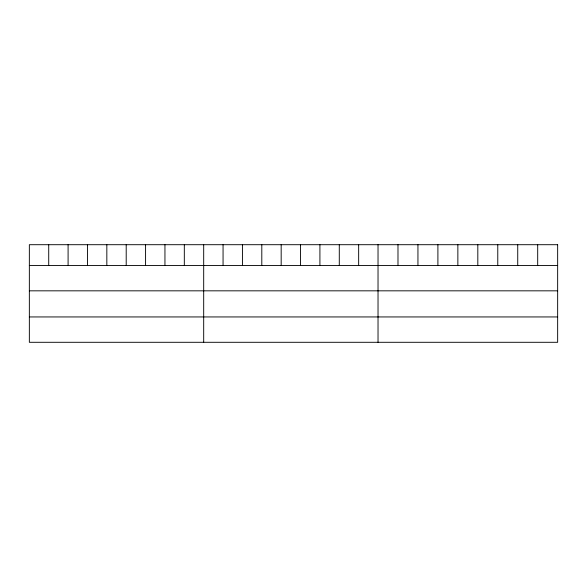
<?xml version="1.0" encoding="UTF-8"?>
<svg xmlns="http://www.w3.org/2000/svg" width="587" height="587" viewBox="0 0 587 587"><rect width="100%" height="100%" fill="white"/><g stroke="black" fill="none" stroke-linecap="round" stroke-linejoin="round"><path stroke-width="0.88" d="M29.35 265.478L557.65 265.478M29.35 290.829L557.65 290.829M29.35 316.943L557.65 316.943M537.692 244.706L537.692 265.478M517.734 244.706L517.734 265.478M497.776 244.706L497.776 265.478M477.818 244.706L477.818 265.478M457.86 244.706L457.86 265.478M437.902 244.706L437.902 265.478M417.944 244.706L417.944 265.478M397.986 244.706L397.986 265.478M378.028 244.706L378.028 342.294M358.657 244.706L358.657 265.478M339.286 244.706L339.286 265.478M319.915 244.706L319.915 265.478M300.544 244.706L300.544 265.478M281.173 244.706L281.173 265.478M261.802 244.706L261.802 265.478M242.431 244.706L242.431 265.478M223.06 244.706L223.06 265.478M203.689 244.706L203.689 342.294M184.318 244.706L184.318 265.478M164.947 244.706L164.947 265.478M145.576 244.706L145.576 265.478M126.205 244.706L126.205 265.478M106.834 244.706L106.834 265.478M87.463 244.706L87.463 265.478M68.092 244.706L68.092 265.478M48.721 244.706L48.721 265.478M557.65 244.706L29.35 244.706L29.35 342.294L557.65 342.294L557.65 244.706"/></g></svg>
